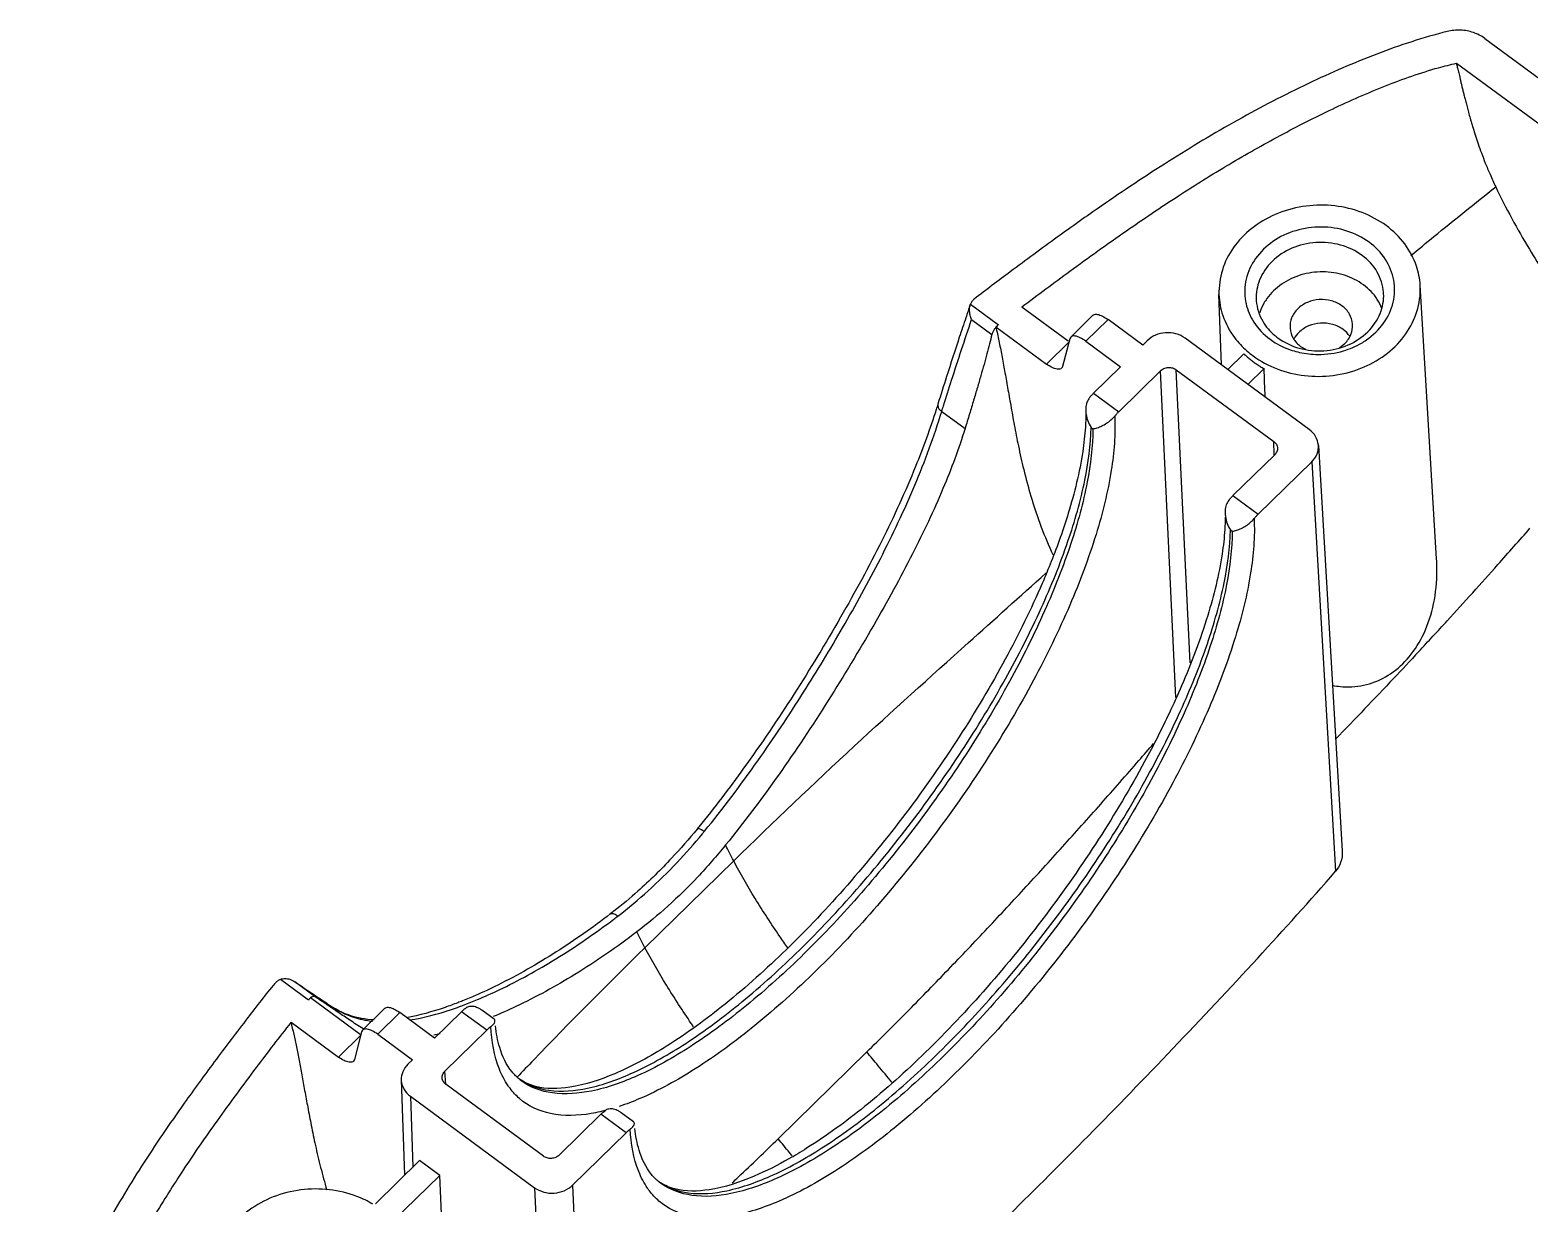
# Model space of a CAD drawing. Header units: inches. Extents: x 157915 to 159347, y -49911 to -48898.
# Drawn here: x 158950.73 to 158983.06, y -49850.75 to -49825.44 of the extents above; entities that cross this region are included whole.
import ezdxf

# ---------------------------------------------------------------- set-up
doc = ezdxf.new("R2010")
doc.units = ezdxf.units.IN
doc.header["$LTSCALE"] = 2
doc.header["$MEASUREMENT"] = 0
doc.layers.get('0').update_dxf_attribs({"linetype": 'CONTINUOUS'})

msp = doc.modelspace()

# ---------------------------------------------------------------- linework, layer by layer
at = {"color": 7, "linetype": 'Continuous'}
for p, q in [((158982.082, -49825.623), (158985.619, -49828.224)), ((158981.473, -49826.158), (158984.931, -49828.702)), ((158976.406, -49832.662), (158976.355, -49831.144)), ((158981.046, -49836.843), (158980.692, -49830.942)), ((158970.993, -49831.36), (158970.996, -49831.351)), ((158970.996, -49831.351), (158971.604, -49831.798)), ((158972.107, -49831.412), (158973.104, -49832.146)), ((158971.021, -49831.686), (158971.459, -49832.009)), ((158971.547, -49831.842), (158972.638, -49832.644)), ((158973.638, -49831.593), (158973.159, -49832.062)), ((158973.963, -49831.684), (158973.485, -49832.152)), ((158974.711, -49832.234), (158973.963, -49831.684)), ((158973.128, -49832.163), (158972.638, -49832.644)), ((158973.137, -49832.101), (158972.985, -49832.695)), ((158973.159, -49832.062), (158973.137, -49832.101)), ((158973.485, -49832.152), (158974.233, -49832.702)), ((158974.807, -49832.141), (158974.711, -49832.234)), ((158978.302, -49834.056), (158975.624, -49832.086)), ((158976.891, -49832.423), (158976.544, -49832.763)), ((158972.985, -49832.695), (158972.964, -49832.734)), ((158974.233, -49832.702), (158973.652, -49833.271)), ((158974.195, -49833.67), (158975.095, -49832.79)), ((158975.426, -49839.832), (158975.095, -49832.79)), ((158975.732, -49839.086), (158975.435, -49832.767)), ((158975.435, -49832.767), (158977.535, -49834.311)), ((158976.978, -49833.082), (158977.326, -49832.742)), ((158973.652, -49833.271), (158974.195, -49833.67)), ((158970.38, -49833.665), (158970.881, -49834.033)), ((158973.597, -49834.01), (158973.636, -49834.039)), ((158977.545, -49834.6), (158977.535, -49834.311)), ((158978.498, -49834.398), (158979.008, -49843.133)), ((158977.556, -49834.6), (158976.657, -49835.48)), ((158977.2, -49835.88), (158978.354, -49834.75)), ((158978.354, -49834.75), (158978.87, -49843.577)), ((158976.657, -49835.48), (158977.2, -49835.88)), ((158976.601, -49836.219), (158976.641, -49836.248)), ((158963.982, -49845.224), (158965.894, -49843.353)), ((158956.73, -49846.353), (158956.122, -49845.906)), ((158956.874, -49846.282), (158956.435, -49845.96)), ((158956.773, -49846.299), (158957.84, -49847.084)), ((158957.248, -49846.504), (158957.255, -49846.509)), ((158958.374, -49846.53), (158957.894, -49847)), ((158958.699, -49846.622), (158958.221, -49847.089)), ((158959.447, -49847.172), (158958.699, -49846.622)), ((158960.028, -49846.603), (158959.447, -49847.172)), ((158960.571, -49847.003), (158960.028, -49846.603)), ((158960.728, -49846.765), (158960.467, -49846.573)), ((158956.352, -49846.83), (158957.373, -49847.581)), ((158957.873, -49847.038), (158957.721, -49847.632)), ((158957.895, -49846.999), (158957.873, -49847.038)), ((158959.671, -49847.883), (158960.571, -49847.003)), ((158957.864, -49847.101), (158957.373, -49847.581)), ((158958.221, -49847.089), (158958.969, -49847.64)), ((158957.721, -49847.632), (158957.699, -49847.671)), ((158958.969, -49847.64), (158958.873, -49847.733)), ((158968.764, -49847.471), (158966.853, -49849.341)), ((158959.688, -49848.173), (158959.671, -49847.883)), ((158958.729, -49848.075), (158958.801, -49850.126)), ((158961.792, -49849.716), (158959.693, -49848.172)), ((158961.313, -49848.088), (158961.313, -49848.088)), ((158958.925, -49848.427), (158958.979, -49849.952)), ((158958.925, -49848.427), (158961.604, -49850.397)), ((158963.032, -49848.813), (158962.133, -49849.694)), ((158963.575, -49849.212), (158963.032, -49848.813)), ((158963.732, -49848.974), (158963.471, -49848.782)), ((158962.421, -49850.342), (158963.575, -49849.212)), ((158959.123, -49849.811), (158958.17, -49850.744)), ((158959.557, -49850.131), (158959.123, -49849.811)), ((158958.547, -49851.119), (158959.557, -49850.131)), ((158959.854, -49856.457), (158959.557, -49850.131)), ((158961.604, -49850.397), (158962.012, -49859.075)), ((158962.421, -49850.342), (158962.84, -49859.264)), ((158964.317, -49850.297), (158964.317, -49850.297))]:
    msp.add_line(p, q, dxfattribs=at)
for points, start_tangent, end_tangent in [([(158981.277, -49825.476), (158979.757, -49825.962), (158978.281, -49826.597), (158976.759, -49827.386), (158975.27, -49828.275), (158973.816, -49829.239), (158972.87, -49829.909), (158971.857, -49830.653), (158971.08, -49831.242)], (-0.970595, -0.24072), (-0.793113, -0.609075)), ([(158982.082, -49825.623), (158981.84, -49825.498), (158981.561, -49825.447), (158981.277, -49825.476)], (-0.805578, 0.59249), (-0.970583, -0.240768)), ([(158972.107, -49831.412), (158973.141, -49830.642), (158974.358, -49829.772), (158975.479, -49829.019), (158976.574, -49828.339), (158977.676, -49827.716), (158978.799, -49827.147), (158979.944, -49826.646), (158981.089, -49826.256), (158981.473, -49826.158)], (0.796458, 0.604694), (0.974142, 0.225937)), ([(158981.473, -49826.158), (158981.482, -49826.199), (158981.492, -49826.243), (158981.503, -49826.29), (158981.516, -49826.342), (158981.529, -49826.397), (158981.543, -49826.457), (158981.558, -49826.522), (158981.575, -49826.593), (158981.593, -49826.668), (158981.613, -49826.751), (158981.635, -49826.84), (158981.66, -49826.936), (158981.687, -49827.041), (158981.717, -49827.154), (158981.751, -49827.278), (158981.789, -49827.413), (158981.833, -49827.56), (158981.883, -49827.721), (158981.942, -49827.898), (158982.012, -49828.094), (158982.096, -49828.312), (158982.198, -49828.554), (158982.32, -49828.823)], (0.038905, -0.999243), (0.429789, -0.902929)), ([(158980.491, -49830.304), (158980.988, -49829.896), (158982.32, -49828.823)], (0.770025, 0.638014), (0.779867, 0.625945)), ([(158982.32, -49828.823), (158983.047, -49830.169), (158983.722, -49831.201)], (0.429671, -0.902986), (0.575866, -0.817544)), ([(158979.959, -49829.66), (158979.442, -49829.38), (158978.849, -49829.235), (158978.234, -49829.239), (158977.637, -49829.392), (158977.118, -49829.677), (158976.707, -49830.079), (158976.448, -49830.555), (158976.355, -49831.078), (158976.355, -49831.144)], (-0.805578, 0.59249), (0.033777, -0.999429)), ([(158979.592, -49830.019), (158979.113, -49829.777), (158978.563, -49829.69), (158978.008, -49829.769), (158977.516, -49830.004), (158977.145, -49830.367), (158976.941, -49830.813), (158976.928, -49831.291), (158976.938, -49831.341)], (-0.805578, 0.59249), (0.219276, -0.975663)), ([(158980.692, -49830.942), (158980.612, -49830.532), (158980.359, -49830.054), (158979.959, -49829.66)], (-0.060289, 0.998181), (-0.805578, 0.59249)), ([(158979.439, -49830.302), (158978.975, -49830.079), (158978.443, -49830.026), (158977.925, -49830.149), (158977.499, -49830.432), (158977.23, -49830.83), (158977.157, -49831.255)], (-0.805578, 0.59249), (0.045377, -0.99897)), ([(158980.109, -49831.313), (158980.122, -49830.836), (158979.943, -49830.387), (158979.592, -49830.019)], (0.228678, 0.973502), (-0.805578, 0.59249)), ([(158979.904, -49831.126), (158979.902, -49831.099), (158979.765, -49830.66), (158979.439, -49830.302)], (-0.045377, 0.99897), (-0.805578, 0.59249)), ([(158979.469, -49830.937), (158979.061, -49830.731), (158978.593, -49830.657), (158978.121, -49830.724), (158977.702, -49830.924), (158977.387, -49831.233)], (-0.805578, 0.59249), (-0.578655, -0.815572)), ([(158976.355, -49831.144), (158976.437, -49831.595), (158976.69, -49832.073), (158976.956, -49832.358)], (0.033777, -0.999429), (0.75181, -0.659379)), ([(158977.091, -49832.467), (158977.607, -49832.747), (158978.2, -49832.892), (158978.815, -49832.888), (158979.413, -49832.735), (158979.931, -49832.45), (158980.342, -49832.048), (158980.601, -49831.572), (158980.695, -49831.049), (158980.692, -49830.942)], (0.805578, -0.59249), (-0.060289, 0.998181)), ([(158977.622, -49832.079), (158978.086, -49832.302), (158978.618, -49832.356), (158979.136, -49832.232), (158979.562, -49831.949), (158979.831, -49831.551), (158979.904, -49831.126)], (0.805578, -0.59249), (-0.045377, 0.99897)), ([(158979.767, -49831.25), (158979.469, -49830.937)], (-0.543449, 0.839442), (-0.805578, 0.59249)), ([(158970.993, -49831.36), (158970.898, -49831.645)], (-0.318456, -0.947938), (-0.316237, -0.94868)), ([(158971.021, -49831.686), (158970.992, -49831.591), (158970.979, -49831.502), (158970.98, -49831.42), (158970.993, -49831.36)], (-0.363396, 0.931635), (0.309147, 0.951014)), ([(158971.08, -49831.242), (158971.029, -49831.293), (158970.996, -49831.351)], (-0.79311, -0.609078), (-0.359188, -0.933265)), ([(158976.938, -49831.341), (158977.107, -49831.74), (158977.457, -49832.108)], (0.219276, -0.975663), (0.805578, -0.59249)), ([(158977.157, -49831.255), (158977.159, -49831.283), (158977.297, -49831.721), (158977.553, -49832.024)], (0.045377, -0.99897), (0.762117, -0.647439)), ([(158977.325, -49831.33), (158977.233, -49831.541)], (-0.494363, -0.869256), (-0.299428, -0.954119)), ([(158977.387, -49831.233), (158977.325, -49831.33)], (-0.578655, -0.815572), (-0.494363, -0.869256)), ([(158979.006, -49831.389), (158978.779, -49831.28), (158978.517, -49831.254), (158978.263, -49831.314), (158978.054, -49831.453), (158977.921, -49831.649), (158977.886, -49831.858)], (-0.805578, 0.59249), (0.045985, -0.998942)), ([(158979.235, -49831.794), (158979.234, -49831.781), (158979.166, -49831.565), (158979.006, -49831.389)], (-0.045985, 0.998942), (-0.805578, 0.59249)), ([(158979.426, -49832.192), (158979.534, -49832.123), (158979.904, -49831.76), (158980.109, -49831.313)], (0.863305, 0.504682), (0.228678, 0.973502)), ([(158979.867, -49831.447), (158979.767, -49831.25)], (-0.359935, 0.932977), (-0.543449, 0.839442)), ([(158970.898, -49831.645), (158970.758, -49832.066), (158970.483, -49832.915), (158970.296, -49833.506)], (-0.316237, -0.94868), (-0.295859, -0.955231)), ([(158970.417, -49833.545), (158970.592, -49832.992), (158970.806, -49832.333), (158971.021, -49831.686)], (0.297756, 0.954642), (0.317199, 0.948359)), ([(158971.547, -49831.842), (158971.611, -49832.143), (158971.672, -49832.456), (158971.734, -49832.791), (158971.798, -49833.15), (158971.866, -49833.535), (158971.941, -49833.953), (158972.031, -49834.409), (158972.145, -49834.916), (158972.3, -49835.491), (158972.525, -49836.158), (158972.77, -49836.748)], (0.19827, -0.980148), (0.412141, -0.91112)), ([(158971.604, -49831.798), (158971.575, -49831.82), (158971.548, -49831.843)], (-0.791193, -0.611566), (-0.805578, 0.59249)), ([(158973.639, -49831.593), (158973.656, -49831.58), (158973.734, -49831.572), (158973.841, -49831.609), (158973.963, -49831.684)], (0.704356, 0.709847), (0.805578, -0.59249)), ([(158979.03, -49831.898), (158978.802, -49831.788), (158978.541, -49831.762), (158978.287, -49831.823), (158978.077, -49831.961)], (-0.805578, 0.59249), (-0.714315, -0.699824)), ([(158978.956, -49832.286), (158979.067, -49832.199), (158979.199, -49832.003), (158979.235, -49831.794)], (0.846869, 0.531801), (-0.045985, 0.998942)), ([(158971.459, -49832.009), (158971.408, -49832.209), (158971.352, -49832.423), (158971.29, -49832.651), (158971.222, -49832.892), (158971.147, -49833.149), (158971.066, -49833.423), (158970.977, -49833.718), (158970.881, -49834.033)], (-0.237291, -0.971439), (-0.292582, -0.95624)), ([(158971.549, -49831.849), (158971.509, -49831.9), (158971.478, -49831.955), (158971.459, -49832.009)], (-0.672309, -0.740271), (-0.237291, -0.971439)), ([(158973.485, -49832.152), (158973.363, -49832.076), (158973.255, -49832.04), (158973.177, -49832.049), (158973.159, -49832.062)], (-0.805578, 0.59249), (-0.70501, -0.709197)), ([(158975.624, -49832.086), (158975.428, -49831.992), (158975.204, -49831.97), (158974.986, -49832.022), (158974.807, -49832.141)], (-0.805578, 0.59249), (-0.714712, -0.699419)), ([(158977.457, -49832.108), (158977.569, -49832.183)], (0.805578, -0.59249), (0.853478, -0.521129)), ([(158977.553, -49832.024), (158977.622, -49832.079)], (0.762117, -0.647439), (0.805578, -0.59249)), ([(158977.886, -49831.858), (158977.887, -49831.871), (158977.954, -49832.087), (158978.114, -49832.262)], (0.045985, -0.998942), (0.805578, -0.59249)), ([(158978.077, -49831.961), (158977.968, -49832.107)], (-0.714315, -0.699824), (-0.465606, -0.884992)), ([(158979.173, -49832.046), (158979.03, -49831.898)], (-0.55404, 0.83249), (-0.805578, 0.59249)), ([(158976.891, -49832.423), (158976.956, -49832.483), (158977.024, -49832.54), (158977.096, -49832.595)], (0.71938, -0.694617), (0.805578, -0.59249)), ([(158976.956, -49832.358), (158977.091, -49832.467)], (0.75181, -0.659379), (0.805578, -0.59249)), ([(158977.569, -49832.183), (158977.936, -49832.35)], (0.853478, -0.521129), (0.952375, -0.304929)), ([(158977.936, -49832.35), (158978.093, -49832.393)], (0.952375, -0.304929), (0.975968, -0.217915)), ([(158978.093, -49832.393), (158978.486, -49832.437), (158979.041, -49832.358), (158979.426, -49832.192)], (0.975968, -0.217915), (0.863305, 0.504682)), ([(158978.114, -49832.262), (158978.221, -49832.326)], (0.805578, -0.59249), (0.901048, -0.43372)), ([(158972.963, -49832.733), (158972.946, -49832.746), (158972.867, -49832.755), (158972.76, -49832.719), (158972.638, -49832.644)], (-0.705028, -0.709179), (-0.805578, 0.59249)), ([(158975.095, -49832.79), (158975.169, -49832.74), (158975.261, -49832.718), (158975.355, -49832.728), (158975.435, -49832.767)], (0.714712, 0.699419), (0.805578, -0.59249)), ([(158977.096, -49832.595), (158977.17, -49832.647), (158977.246, -49832.696), (158977.326, -49832.742)], (0.805578, -0.59249), (0.874701, -0.484664)), ([(158977.353, -49833.358), (158977.326, -49832.742)], (-0.044239, 0.999021), (-0.044211, 0.999022)), ([(158973.565, -49833.367), (158973.508, -49833.468)], (-0.634399, -0.773006), (-0.337086, -0.941474)), ([(158973.564, -49833.367), (158973.607, -49833.318), (158973.652, -49833.271)], (0.634402, 0.773004), (0.714712, 0.699419)), ([(158974.107, -49833.767), (158974.033, -49834.934), (158973.705, -49836.314), (158973.138, -49837.842), (158972.355, -49839.46), (158971.38, -49841.12), (158970.241, -49842.765), (158968.987, -49844.319), (158967.675, -49845.715), (158966.351, -49846.901), (158965.065, -49847.835), (158963.871, -49848.476), (158963.428, -49848.645)], (0.049818, -0.998758), (-0.948936, -0.315468)), ([(158970.26, -49833.622), (158969.815, -49834.851), (158969.088, -49836.453), (158968.199, -49838.102), (158967.195, -49839.755), (158966.109, -49841.356), (158965.143, -49842.62)], (-0.303275, -0.952903), (-0.631244, -0.775585)), ([(158965.265, -49842.714), (158966.414, -49841.195), (158967.402, -49839.715), (158968.242, -49838.328), (158969.056, -49836.839), (158969.799, -49835.252), (158970.38, -49833.665)], (0.632139, 0.774855), (0.295159, 0.955448)), ([(158970.296, -49833.507), (158970.26, -49833.622)], (-0.295651, -0.955296), (-0.303275, -0.952903)), ([(158970.297, -49833.507), (158970.305, -49833.582), (158970.38, -49833.665)], (-0.269319, -0.963051), (0.818922, -0.573905)), ([(158970.38, -49833.665), (158970.417, -49833.545)], (0.295856, 0.955233), (0.297756, 0.954642)), ([(158973.483, -49833.64), (158973.475, -49834.001)], (0.020597, -0.999788), (-0.060389, -0.998175)), ([(158973.508, -49833.468), (158973.484, -49833.592), (158973.483, -49833.64)], (-0.337086, -0.941474), (0.020752, -0.999785)), ([(158973.483, -49833.64), (158973.491, -49833.728), (158973.528, -49833.869), (158973.597, -49834.01)], (0.020752, -0.999785), (0.52489, -0.85117)), ([(158973.636, -49834.039), (158973.73, -49834.017), (158973.83, -49833.977), (158973.93, -49833.92), (158974.026, -49833.849), (158974.108, -49833.766)], (0.991234, 0.132119), (0.632651, 0.774437)), ([(158974.195, -49833.67), (158974.15, -49833.717), (158974.107, -49833.767)], (-0.714712, -0.699419), (-0.632649, -0.774439)), ([(158961.311, -49848.083), (158961.911, -49848.298), (158962.744, -49848.251), (158963.738, -49847.911), (158964.861, -49847.285), (158966.068, -49846.394), (158967.31, -49845.276), (158968.544, -49843.969), (158969.728, -49842.517), (158970.812, -49840.981), (158971.753, -49839.428), (158972.522, -49837.907), (158973.099, -49836.464), (158973.463, -49835.146), (158973.597, -49834.01)], (0.840378, -0.542001), (0.017523, 0.999846)), ([(158973.636, -49834.039), (158973.515, -49835.184), (158973.163, -49836.51), (158972.597, -49837.962), (158971.837, -49839.489), (158970.905, -49841.049), (158969.826, -49842.589), (158968.646, -49844.044), (158967.413, -49845.352), (158966.17, -49846.469), (158964.959, -49847.357), (158963.83, -49847.979), (158962.829, -49848.313), (158961.986, -49848.353), (158961.326, -49848.098), (158961.313, -49848.088)], (-0.005267, -0.999986), (-0.804931, 0.593369)), ([(158970.881, -49834.033), (158970.406, -49835.328), (158969.75, -49836.732), (158968.912, -49838.271), (158967.931, -49839.897), (158966.86, -49841.502), (158965.72, -49843.01)], (-0.292582, -0.95624), (-0.630922, -0.775846)), ([(158973.475, -49834.001), (158973.418, -49834.529), (158973.107, -49835.855), (158972.741, -49836.896)], (-0.060389, -0.998175), (-0.367944, -0.929848)), ([(158978.498, -49834.398), (158978.497, -49834.391), (158978.439, -49834.206), (158978.302, -49834.056)], (-0.058097, 0.998311), (-0.805578, 0.59249)), ([(158977.535, -49834.311), (158977.592, -49834.373), (158977.616, -49834.451), (158977.616, -49834.458)], (0.805578, -0.59249), (0.034551, -0.999403)), ([(158978.354, -49834.75), (158978.468, -49834.582), (158978.498, -49834.398)], (0.714712, 0.699419), (-0.058097, 0.998311)), ([(158977.603, -49834.531), (158977.556, -49834.6)], (-0.374016, -0.927422), (-0.714712, -0.699419)), ([(158977.616, -49834.458), (158977.603, -49834.531)], (0.034551, -0.999403), (-0.374016, -0.927422)), ([(158976.513, -49835.678), (158976.488, -49835.801), (158976.487, -49835.85)], (-0.337088, -0.941473), (0.020752, -0.999785)), ([(158976.569, -49835.577), (158976.513, -49835.678)], (-0.634399, -0.773006), (-0.337088, -0.941473)), ([(158976.569, -49835.577), (158976.612, -49835.527), (158976.657, -49835.48)], (0.634402, 0.773004), (0.714712, 0.699419)), ([(158977.112, -49835.976), (158977.037, -49837.144), (158976.709, -49838.523), (158976.142, -49840.052), (158975.36, -49841.669), (158974.384, -49843.329), (158973.245, -49844.974), (158971.992, -49846.529), (158970.679, -49847.924), (158969.355, -49849.111), (158968.069, -49850.045), (158966.874, -49850.686), (158965.824, -49851.009), (158964.952, -49851.009), (158964.284, -49850.686), (158964.078, -49850.464)], (0.049817, -0.998758), (-0.600018, 0.799986)), ([(158976.488, -49835.945), (158976.479, -49836.21)], (-0.002351, -0.999997), (-0.060388, -0.998175)), ([(158976.487, -49835.85), (158976.495, -49835.937), (158976.532, -49836.078), (158976.601, -49836.219)], (0.020752, -0.999785), (0.52489, -0.85117)), ([(158976.641, -49836.248), (158976.734, -49836.227), (158976.834, -49836.186), (158976.935, -49836.13), (158977.03, -49836.059), (158977.112, -49835.976)], (0.991234, 0.132119), (0.632651, 0.774437)), ([(158977.2, -49835.88), (158977.155, -49835.927), (158977.112, -49835.976)], (-0.714712, -0.699419), (-0.632649, -0.774439)), ([(158964.315, -49850.293), (158964.916, -49850.507), (158965.748, -49850.461), (158966.742, -49850.121), (158967.865, -49849.494), (158969.072, -49848.604), (158970.314, -49847.486), (158971.548, -49846.179), (158972.732, -49844.727), (158973.817, -49843.19), (158974.758, -49841.637), (158975.527, -49840.117), (158976.104, -49838.673), (158976.467, -49837.356), (158976.601, -49836.219)], (0.84038, -0.541998), (0.017523, 0.999846)), ([(158976.641, -49836.248), (158976.519, -49837.394), (158976.167, -49838.72), (158975.602, -49840.171), (158974.842, -49841.698), (158973.909, -49843.258), (158972.83, -49844.799), (158971.65, -49846.253), (158970.417, -49847.561), (158969.174, -49848.679), (158967.963, -49849.567), (158966.834, -49850.189), (158965.833, -49850.523), (158964.99, -49850.562), (158964.331, -49850.307), (158964.317, -49850.297)], (-0.005266, -0.999986), (-0.804934, 0.593365)), ([(158976.479, -49836.21), (158976.422, -49836.738), (158976.112, -49838.065), (158975.548, -49839.581), (158975.286, -49840.161)], (-0.060388, -0.998175), (-0.426725, -0.904381)), ([(158980.66, -49838.842), (158981.275, -49838.176), (158982.367, -49836.967), (158983.059, -49836.181)], (0.681465, 0.731851), (0.656913, 0.753966)), ([(158972.741, -49836.896), (158972.544, -49837.372), (158971.749, -49839.002), (158970.757, -49840.675), (158969.607, -49842.321), (158968.345, -49843.874), (158967.026, -49845.267), (158965.71, -49846.438), (158964.461, -49847.338), (158963.329, -49847.94), (158962.361, -49848.23), (158961.623, -49848.214)], (-0.367944, -0.929848), (-0.965413, 0.260724)), ([(158978.796, -49839.568), (158979.158, -49839.602), (158979.657, -49839.515), (158980.107, -49839.281), (158980.498, -49838.899), (158980.806, -49838.371), (158980.997, -49837.729), (158981.052, -49837.002), (158981.046, -49836.849)], (0.980818, -0.194924), (-0.059048, 0.998255)), ([(158965.894, -49843.353), (158968.497, -49840.876), (158970.948, -49838.654), (158972.627, -49837.147)], (0.714711, 0.69942), (0.744753, 0.66734)), ([(158980.66, -49838.842), (158980.118, -49839.42), (158978.868, -49840.728)], (-0.681465, -0.73185), (-0.695308, -0.718712)), ([(158975.286, -49840.161), (158974.753, -49841.212), (158973.761, -49842.884), (158972.612, -49844.53), (158971.35, -49846.084), (158970.03, -49847.477), (158968.715, -49848.648), (158967.465, -49849.548), (158967.084, -49849.776)], (-0.426725, -0.904381), (-0.869724, -0.493538)), ([(158968.764, -49847.471), (158969.62, -49846.618), (158970.47, -49845.747), (158971.312, -49844.861), (158972.149, -49843.962), (158972.98, -49843.051), (158973.807, -49842.127), (158974.628, -49841.19), (158974.944, -49840.824)], (0.714712, 0.699419), (0.652099, 0.758134)), ([(158965.105, -49842.667), (158964.557, -49843.294), (158963.83, -49844.004), (158963.311, -49844.439)], (-0.633198, -0.77399), (-0.787399, -0.616444)), ([(158963.397, -49844.543), (158964.052, -49843.996), (158964.673, -49843.389), (158965.221, -49842.768)], (0.793816, 0.608158), (0.636422, 0.771341)), ([(158965.143, -49842.62), (158965.105, -49842.667)], (-0.631244, -0.775585), (-0.633194, -0.773993)), ([(158965.108, -49842.669), (158965.118, -49842.659), (158965.177, -49842.668), (158965.265, -49842.714)], (0.558275, 0.829656), (0.84021, -0.542261)), ([(158965.221, -49842.768), (158965.265, -49842.714)], (0.636422, 0.771341), (0.632231, 0.77478)), ([(158965.72, -49843.01), (158965.117, -49843.7), (158964.478, -49844.325), (158963.81, -49844.88)], (-0.630922, -0.775846), (-0.795075, -0.606511)), ([(158965.894, -49843.353), (158965.805, -49843.182), (158965.72, -49843.01)], (-0.466073, 0.884746), (-0.435015, 0.900423)), ([(158979.008, -49843.133), (158979.009, -49843.143), (158978.977, -49843.387), (158978.87, -49843.577)], (0.057968, -0.998318), (-0.658327, -0.752732)), ([(158967.061, -49845.229), (158966.891, -49844.983), (158966.356, -49844.161), (158965.894, -49843.353)], (-0.572413, 0.819966), (-0.466073, 0.884746)), ([(158971.837, -49850.975), (158973.534, -49849.283), (158975.362, -49847.397), (158977.19, -49845.447), (158978.87, -49843.577)], (0.714712, 0.699419), (0.658327, 0.752732)), ([(158963.311, -49844.439), (158963.235, -49844.497)], (-0.787399, -0.616444), (-0.793017, -0.6092)), ([(158963.235, -49844.497), (158962.071, -49845.314), (158960.807, -49846.03), (158960.331, -49846.253)], (-0.793038, -0.609173), (-0.916173, -0.400783)), ([(158960.371, -49846.342), (158960.837, -49846.133), (158962.062, -49845.463), (158963.311, -49844.608)], (0.922388, 0.386264), (0.797718, 0.603031)), ([(158963.236, -49844.498), (158963.246, -49844.491), (158963.313, -49844.493), (158963.397, -49844.543)], (0.752265, 0.658861), (0.771547, -0.636172)), ([(158963.311, -49844.608), (158963.397, -49844.543)], (0.797718, 0.603031), (0.793894, 0.608056)), ([(158963.81, -49844.88), (158962.47, -49845.801), (158961.199, -49846.493), (158960.713, -49846.709)], (-0.795075, -0.606511), (-0.924299, -0.38167)), ([(158963.982, -49845.224), (158963.894, -49845.053), (158963.81, -49844.88)], (-0.466073, 0.884746), (-0.428793, 0.903403)), ([(158963.982, -49845.224), (158961.58, -49847.645), (158961.225, -49848.017)], (-0.714713, -0.699417), (-0.688318, -0.725409)), ([(158965.028, -49846.929), (158964.978, -49846.855), (158964.445, -49846.031), (158963.982, -49845.224)], (-0.564561, 0.825391), (-0.466073, 0.884746)), ([(158950.726, -49855.373), (158951.077, -49854.028), (158951.609, -49852.698), (158952.314, -49851.308), (158953.14, -49849.931), (158954.059, -49848.574), (158954.706, -49847.685), (158955.431, -49846.728), (158956.008, -49845.992)], (0.166281, 0.986078), (0.622296, 0.782782)), ([(158956.122, -49845.906), (158956.06, -49845.942), (158956.008, -49845.992)], (-0.922596, -0.385767), (-0.622304, -0.782776)), ([(158956.122, -49845.906), (158956.221, -49845.887), (158956.329, -49845.905), (158956.435, -49845.96)], (0.932232, 0.361862), (0.812901, -0.582402)), ([(158956.435, -49845.96), (158956.7, -49846.137)], (0.83143, -0.55563), (0.831119, -0.556095)), ([(158956.7, -49846.137), (158956.973, -49846.32)], (0.831119, -0.556095), (0.830735, -0.556668)), ([(158956.775, -49846.3), (158956.753, -49846.326), (158956.73, -49846.353)], (0.805578, -0.59249), (-0.624949, -0.780666)), ([(158956.874, -49846.282), (158956.846, -49846.274), (158956.812, -49846.282), (158956.775, -49846.307)], (-0.827358, 0.561675), (-0.766831, -0.641849)), ([(158956.964, -49846.344), (158956.874, -49846.282)], (-0.828024, 0.560693), (-0.827358, 0.561675)), ([(158957.06, -49846.408), (158956.964, -49846.344)], (-0.828334, 0.560234), (-0.828024, 0.560693)), ([(158956.973, -49846.32), (158957.255, -49846.509)], (0.830735, -0.556668), (0.830216, -0.557442)), ([(158960.05, -49846.371), (158959.946, -49846.411)], (-0.928844, -0.370471), (-0.933582, -0.358364)), ([(158960.331, -49846.253), (158960.05, -49846.371)], (-0.916173, -0.400783), (-0.928844, -0.370471)), ([(158960.087, -49846.455), (158960.371, -49846.342)], (0.93516, 0.354226), (0.922388, 0.386264)), ([(158957.495, -49846.702), (158957.377, -49846.622), (158957.266, -49846.547), (158957.161, -49846.476), (158957.06, -49846.408)], (-0.829713, 0.558191), (-0.828334, 0.560234)), ([(158957.813, -49846.737), (158957.248, -49846.504)], (-0.97701, 0.213195), (-0.831272, 0.555866)), ([(158957.255, -49846.509), (158957.769, -49846.742)], (0.830249, -0.557393), (0.962369, -0.271746)), ([(158957.756, -49846.877), (158957.621, -49846.787), (158957.495, -49846.702)], (-0.830039, 0.557705), (-0.829713, 0.558191)), ([(158958.375, -49846.531), (158958.392, -49846.518), (158958.47, -49846.51), (158958.576, -49846.546), (158958.699, -49846.622)], (0.704356, 0.709847), (0.805578, -0.59249)), ([(158959.946, -49846.411), (158959.672, -49846.511), (158958.834, -49846.732)], (-0.933582, -0.358364), (-0.985557, -0.169345)), ([(158958.909, -49846.782), (158959.81, -49846.555)], (0.988431, 0.151671), (0.947628, 0.319375)), ([(158959.81, -49846.555), (158959.983, -49846.494)], (0.947628, 0.319375), (0.939866, 0.341545)), ([(158959.983, -49846.494), (158960.087, -49846.455)], (0.939866, 0.341545), (0.93516, 0.354226)), ([(158960.028, -49846.603), (158960.073, -49846.562), (158960.117, -49846.527)], (0.714712, 0.699419), (0.802633, 0.596473)), ([(158960.3, -49846.494), (158960.2, -49846.491), (158960.117, -49846.527)], (-0.979579, 0.201058), (-0.802636, -0.59647)), ([(158960.465, -49846.571), (158960.405, -49846.533), (158960.3, -49846.494)], (-0.806238, 0.591591), (-0.979579, 0.201058)), ([(158956.352, -49846.83), (158955.6, -49847.808), (158954.757, -49848.954), (158954.037, -49850.001), (158953.4, -49851.017), (158952.829, -49852.031), (158952.325, -49853.055), (158951.902, -49854.088), (158951.61, -49855.105), (158951.55, -49855.441)], (-0.617606, -0.786487), (-0.145992, -0.989286)), ([(158956.352, -49846.83), (158956.41, -49847.087), (158956.467, -49847.36), (158956.525, -49847.653), (158956.584, -49847.966), (158956.646, -49848.302), (158956.713, -49848.664), (158956.788, -49849.056), (158956.878, -49849.485), (158956.991, -49849.962), (158957.124, -49850.442)], (0.197219, -0.980359), (0.289252, -0.957253)), ([(158957.902, -49846.964), (158957.756, -49846.877)], (-0.884269, 0.466978), (-0.830039, 0.557705)), ([(158957.769, -49846.742), (158957.865, -49846.767)], (0.962369, -0.271746), (0.974259, -0.225433)), ([(158957.868, -49846.748), (158957.813, -49846.737)], (-0.982804, 0.184649), (-0.97701, 0.213195)), ([(158957.865, -49846.767), (158957.972, -49846.789), (158958.107, -49846.808)], (0.974259, -0.225433), (0.993513, -0.113716)), ([(158958.147, -49846.781), (158957.868, -49846.748)], (-0.998673, 0.051507), (-0.982804, 0.184649)), ([(158958.221, -49847.089), (158958.098, -49847.014), (158957.991, -49846.978), (158957.912, -49846.987), (158957.895, -49847)], (-0.805578, 0.59249), (-0.70501, -0.709197)), ([(158957.916, -49846.971), (158957.902, -49846.964)], (-0.888676, 0.458536), (-0.884269, 0.466978)), ([(158960.616, -49846.961), (158960.571, -49847.003)], (-0.758681, -0.651463), (-0.714712, -0.699419)), ([(158960.66, -49846.926), (158960.616, -49846.961)], (-0.804236, -0.594311), (-0.758681, -0.651463)), ([(158960.66, -49846.926), (158960.718, -49846.872), (158960.746, -49846.822), (158960.748, -49846.8)], (0.804234, 0.594313), (-0.064159, 0.99794)), ([(158961.033, -49848.198), (158960.844, -49847.842), (158960.66, -49846.926)], (-0.564854, 0.825191), (-0.055369, 0.998466)), ([(158960.744, -49846.782), (158960.729, -49846.766)], (-0.453947, 0.891029), (-0.805721, 0.592295)), ([(158960.748, -49846.8), (158960.744, -49846.782)], (-0.064159, 0.99794), (-0.453947, 0.891029)), ([(158961.117, -49847.9), (158960.851, -49847.378), (158960.758, -49846.908)], (-0.638226, 0.769849), (-0.107658, 0.994188)), ([(158959.569, -49847.082), (158959.433, -49847.11)], (-0.976291, -0.216464), (-0.982611, -0.185676)), ([(158957.699, -49847.671), (158957.682, -49847.684), (158957.603, -49847.692), (158957.496, -49847.657), (158957.373, -49847.581)], (-0.705028, -0.709179), (-0.805578, 0.59249)), ([(158969.305, -49848.122), (158969.008, -49847.767), (158968.764, -49847.47)], (-0.644511, 0.764595), (-0.63221, 0.774797)), ([(158958.873, -49847.733), (158958.76, -49847.901), (158958.729, -49848.075)], (-0.714712, -0.699419), (0.034617, -0.999401)), ([(158959.612, -49848.03), (158959.624, -49847.952), (158959.671, -49847.883)], (-0.058118, 0.99831), (0.714712, 0.699419)), ([(158961.279, -49848.059), (158961.117, -49847.9)], (-0.780632, 0.624991), (-0.638226, 0.769849)), ([(158958.729, -49848.075), (158958.73, -49848.092), (158958.789, -49848.277), (158958.925, -49848.427)], (0.034617, -0.999401), (0.805578, -0.59249)), ([(158959.693, -49848.172), (158959.636, -49848.11), (158959.612, -49848.032), (158959.612, -49848.03)], (-0.805578, 0.59249), (-0.058118, 0.99831)), ([(158961.073, -49848.254), (158961.033, -49848.198)], (-0.600018, 0.799986), (-0.564854, 0.825191)), ([(158962.82, -49848.799), (158961.948, -49848.799), (158961.28, -49848.477), (158961.073, -49848.254)], (-0.986019, -0.166631), (-0.600018, 0.799986)), ([(158961.274, -49848.059), (158961.311, -49848.083)], (0.819868, -0.572553), (0.840378, -0.542001)), ([(158961.314, -49848.082), (158961.279, -49848.059)], (-0.85221, 0.523201), (-0.831323, 0.555789)), ([(158961.31, -49848.084), (158961.279, -49848.059)], (-0.802452, 0.596717), (-0.780632, 0.624991)), ([(158961.623, -49848.214), (158961.314, -49848.082)], (-0.965413, 0.260724), (-0.85221, 0.523201)), ([(158963.015, -49848.761), (158962.82, -49848.799)], (-0.9757, -0.219109), (-0.986019, -0.166631)), ([(158963.119, -49848.736), (158963.015, -49848.761)], (-0.969385, -0.245545), (-0.9757, -0.219109)), ([(158963.032, -49848.813), (158963.078, -49848.771), (158963.121, -49848.737)], (0.714712, 0.699419), (0.802633, 0.596473)), ([(158963.304, -49848.703), (158963.205, -49848.701), (158963.121, -49848.737)], (-0.979579, 0.201058), (-0.802636, -0.59647)), ([(158963.469, -49848.781), (158963.409, -49848.743), (158963.304, -49848.703)], (-0.806238, 0.591592), (-0.979579, 0.201058)), ([(158963.748, -49848.992), (158963.733, -49848.975)], (-0.453949, 0.891028), (-0.805721, 0.592295)), ([(158963.621, -49849.171), (158963.575, -49849.212)], (-0.758681, -0.651463), (-0.714712, -0.699419)), ([(158963.664, -49849.136), (158963.621, -49849.171)], (-0.804236, -0.594311), (-0.758681, -0.651463)), ([(158963.664, -49849.136), (158963.723, -49849.082), (158963.751, -49849.032), (158963.753, -49849.01)], (0.804233, 0.594313), (-0.064161, 0.99794)), ([(158964.037, -49850.407), (158963.849, -49850.051), (158963.664, -49849.136)], (-0.564852, 0.825192), (-0.05537, 0.998466)), ([(158963.753, -49849.01), (158963.748, -49848.992)], (-0.064161, 0.99794), (-0.453949, 0.891028)), ([(158964.121, -49850.11), (158963.856, -49849.588), (158963.763, -49849.118)], (-0.638225, 0.76985), (-0.107656, 0.994188)), ([(158965.861, -49850.292), (158965.996, -49850.166), (158966.853, -49849.341)], (0.728111, 0.685459), (0.714712, 0.699419)), ([(158967.157, -49849.712), (158967.096, -49849.638), (158966.852, -49849.342)], (-0.639449, 0.768833), (-0.632209, 0.774798)), ([(158962.133, -49849.694), (158962.058, -49849.743), (158961.967, -49849.765), (158961.873, -49849.755), (158961.792, -49849.716)], (-0.714712, -0.699419), (-0.805578, 0.59249)), ([(158967.084, -49849.776), (158966.333, -49850.15), (158965.365, -49850.44), (158964.627, -49850.423)], (-0.869724, -0.493538), (-0.96541, 0.260738)), ([(158964.283, -49850.269), (158964.121, -49850.11)], (-0.780629, 0.624994), (-0.638225, 0.76985)), ([(158964.278, -49850.268), (158964.315, -49850.293)], (0.819871, -0.572549), (0.84038, -0.541998)), ([(158964.318, -49850.291), (158964.283, -49850.269)], (-0.852208, 0.523203), (-0.831321, 0.555793)), ([(158964.315, -49850.294), (158964.283, -49850.269)], (-0.802452, 0.596717), (-0.780629, 0.624994)), ([(158958.117, -49850.752), (158957.773, -49850.586), (158957.179, -49850.441), (158956.565, -49850.445), (158955.967, -49850.597), (158955.449, -49850.883), (158955.038, -49851.285), (158954.778, -49851.761), (158954.685, -49852.284), (158954.686, -49852.35)], (-0.859552, 0.511048), (0.033777, -0.999429)), ([(158961.604, -49850.397), (158961.8, -49850.491), (158962.024, -49850.513), (158962.242, -49850.461), (158962.421, -49850.342)], (0.805578, -0.59249), (0.714712, 0.699419)), ([(158964.078, -49850.464), (158964.037, -49850.407)], (-0.600018, 0.799986), (-0.564852, 0.825192)), ([(158964.627, -49850.423), (158964.318, -49850.291)], (-0.96541, 0.260738), (-0.852208, 0.523203))]:
    msp.add_spline(points, degree=3, dxfattribs=dict(at, start_tangent=start_tangent, end_tangent=end_tangent))

doc.saveas('drawing.dxf')
